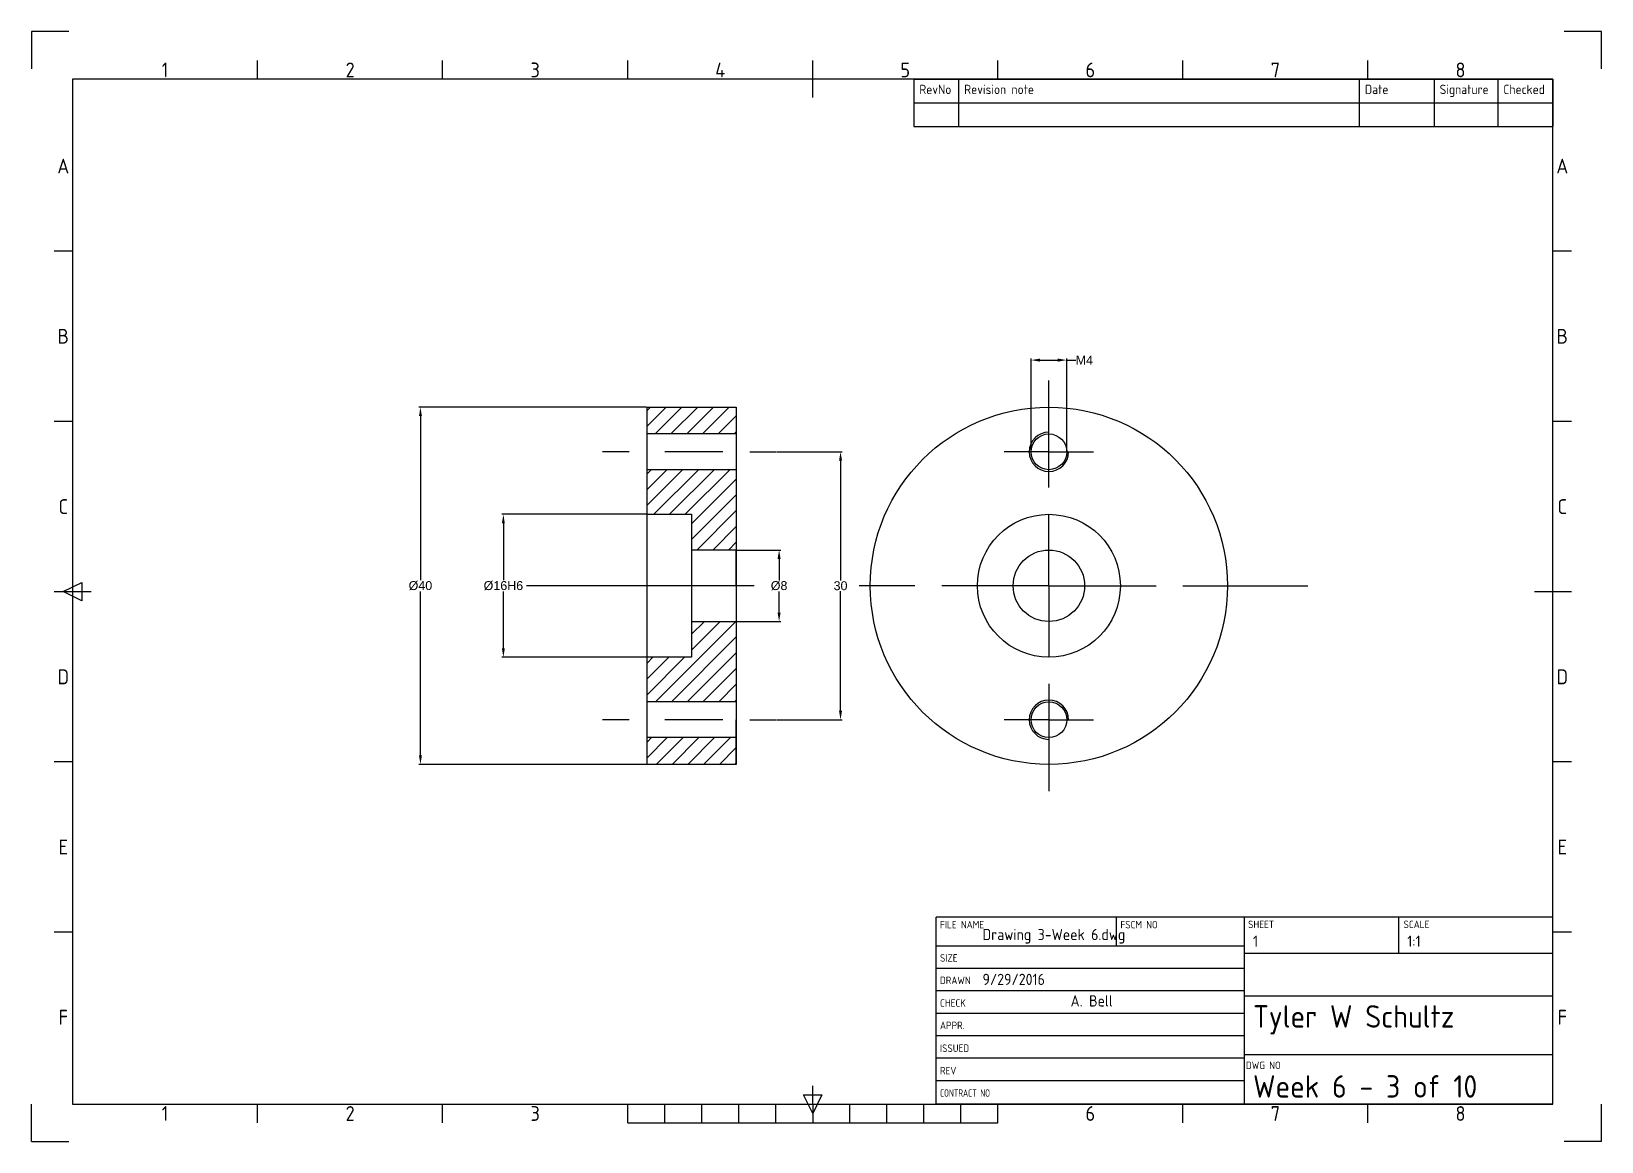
# Paper-space layout 'ISO A3 Title Block' of a CAD drawing. Header units: millimetres. Extents: x 0 to 420, y 0 to 297.
# The model-space entities are those that its viewports show. They can reach past a viewport. Long polylines and large blocks are cut down to what shows.
import ezdxf
from ezdxf.enums import TextEntityAlignment as Align

# ---------------------------------------------------------------- set-up
doc = ezdxf.new("R2010")
doc.units = ezdxf.units.MM
doc.header["$MEASUREMENT"] = 0
for name, color, linetype in [('DIMS', 6, 'Continuous'), ('Guide Lines', 1, 'Continuous'), ('Through Lines', 50, 'Continuous'), ('Title Block', 7, 'Continuous')]:
    doc.layers.add(name, color=color, linetype=linetype)
doc.styles.add('ACISOTS', font='isocp.shx', dxfattribs={"height": 1})
doc.styles.add('ISO Proportional', font='isocp.shx')
doc.styles.get("Standard").update_dxf_attribs({"font": 'arial.ttf', "height": 1})
doc.dimstyles.get("Standard").update_dxf_attribs({"dimtxt": 1, "dimasz": 1, "dimexe": 0.18, "dimexo": 0.0625, "dimgap": 0.09, "dimtad": 0, "dimtih": 1, "dimtoh": 1, "dimdec": 0, "dimzin": 0, "dimdsep": 46, "dimtxsty": 'Standard', "dimcen": 0.09, "dimadec": 0, "dimazin": 0, "dimtfac": 1, "dimtdec": 0, "dimtofl": 0, "dimtmove": 0, "dimatfit": 3, "dimfxl": 1, "dimtolj": 1, "dimtzin": 0, "dimarcsym": 0})

# ---------------------------------------------------------------- blocks, each defined once
blk = doc.blocks.new('*T15')
at = {"layer": 'Title Block', "color": 0, "lineweight": -2}
for p, q in [((0, 0), (12, 0)), ((0, 0), (0, -6.33)), ((12, 0), (119.19, 0)), ((12, 0), (12, -6.33)), ((119.19, 0), (139.19, 0)), ((119.19, 0), (119.19, -6.33)), ((139.19, 0), (156.21, 0)), ((139.19, 0), (139.19, -6.33)), ((156.21, 0), (171, 0)), ((156.21, 0), (156.21, -6.33)), ((171, 0), (171, -6.33)), ((0, -6.33), (12, -6.33)), ((0, -6.33), (0, -12.67)), ((12, -6.33), (119.19, -6.33)), ((12, -6.33), (12, -12.67)), ((119.19, -6.33), (139.19, -6.33)), ((119.19, -6.33), (119.19, -12.67)), ((139.19, -6.33), (156.21, -6.33)), ((139.19, -6.33), (139.19, -12.67)), ((156.21, -6.33), (171, -6.33)), ((156.21, -6.33), (156.21, -12.67)), ((171, -6.33), (171, -12.67)), ((0, -12.67), (12, -12.67)), ((12, -12.67), (119.19, -12.67)), ((119.19, -12.67), (139.19, -12.67)), ((139.19, -12.67), (156.21, -12.67)), ((156.21, -12.67), (171, -12.67))]:
    blk.add_line(p, q, dxfattribs=at)
at = {"layer": 'Title Block', "color": 0, "char_height": 2.5, "attachment_point": 1, "style": 'ISO Proportional'}
for s, insert, width in [('RevNo', (1.5, -1.5), 9), ('Revision note', (13.5, -1.5), 104.1871), ('Date', (120.69, -1.5), 17), ('Signature', (140.69, -1.5), 14.0204), ('Checked', (157.71, -1.5), 11.7925)]:
    blk.add_mtext(s, dxfattribs=dict(at, insert=insert, width=width))
blk = doc.blocks.new('Title Block')
at = {"layer": 'Title Block'}
for p, q in [((0, 297), (0, 287)), ((10, 297), (0, 297)), ((420, 297), (410, 297)), ((420, 287), (420, 297)), ((60.5, 284.23), (60.5, 289.18)), ((110, 284.23), (110, 289.18)), ((159.5, 284.23), (159.5, 289.18)), ((209, 279.28), (209, 289.18)), ((258.5, 284.23), (258.5, 289.18)), ((308, 284.23), (308, 289.18)), ((357.5, 284.23), (357.5, 289.18)), ((407, 284.23), (11, 284.23)), ((11, 284.23), (11, 10)), ((407, 10), (407, 284.23)), ((11, 238.19), (6.05, 238.19)), ((411.95, 238.19), (407, 238.19)), ((11, 192.66), (6.05, 192.66)), ((411.95, 192.66), (407, 192.66)), ((6.05, 147.12), (15.95, 147.12)), ((8.52, 147.12), (13.47, 149.59)), ((13.47, 144.64), (8.52, 147.12)), ((13.47, 149.59), (13.47, 144.64)), ((402.05, 147.12), (411.95, 147.12)), ((11, 101.58), (6.05, 101.58)), ((411.95, 101.58), (407, 101.58)), ((407, 60), (242, 60)), ((242, 10), (242, 60)), ((290.14, 60), (290.14, 52.38)), ((324.5, 10), (324.5, 60)), ((365.75, 50.35), (365.75, 60)), ((407, 10), (407, 60)), ((11, 56.03), (6.05, 56.03)), ((411.95, 56.03), (407, 56.03)), ((242, 52.38), (324.5, 52.38)), ((242, 46.38), (324.5, 46.38)), ((407, 50.35), (324.5, 50.35)), ((242, 40.38), (324.5, 40.38)), ((324.5, 39.01), (407, 39.01)), ((242, 34.38), (324.5, 34.38)), ((242, 28.38), (324.5, 28.38)), ((242, 22.38), (324.5, 22.38)), ((324.5, 23.29), (407, 23.29)), ((209, 10), (209, 14.95)), ((242, 16.38), (324.5, 16.38)), ((0, 0), (0, 10)), ((11, 10), (407, 10)), ((60.5, 5.05), (60.5, 10)), ((110, 5.05), (110, 10)), ((159.5, 5.05), (159.5, 10)), ((169.4, 5.05), (169.4, 10)), ((179.3, 5.05), (179.3, 10)), ((189.2, 5.05), (189.2, 10)), ((199.1, 5.05), (199.1, 10)), ((206.53, 12.47), (211.47, 12.47)), ((209, 7.52), (206.53, 12.47)), ((211.47, 12.47), (209, 7.52)), ((209, 10), (209, 5.05)), ((218.9, 5.05), (218.9, 10)), ((228.8, 5.05), (228.8, 10)), ((238.7, 5.05), (238.7, 10)), ((407, 10), (242, 10)), ((248.6, 5.05), (248.6, 10)), ((258.5, 5.05), (258.5, 10)), ((308, 5.05), (308, 10)), ((357.5, 5.05), (357.5, 10)), ((420, 0), (420, 10)), ((159.5, 5.05), (258.5, 5.05)), ((0, 0), (10, 0)), ((420, 0), (410, 0))]:
    blk.add_line(p, q, dxfattribs=at)
blk.add_blockref('*T15', (236, 284.23))
at = {"layer": 'Title Block', "style": 'ISO Proportional'}
for s, p in [('1', (35.75, 286.7)), ('2', (85.25, 286.7)), ('3', (134.75, 286.7)), ('4', (184.25, 286.7)), ('5', (233.75, 286.7)), ('6', (283.25, 286.7)), ('7', (332.75, 286.7)), ('8', (382.25, 286.7)), ('A', (8.52, 260.96)), ('A', (409.48, 260.96)), ('B', (8.52, 215.43)), ('B', (409.48, 215.43)), ('C', (8.52, 169.88)), ('C', (409.48, 169.88)), ('D', (8.52, 124.34)), ('D', (409.48, 124.34)), ('E', (8.52, 78.8)), ('E', (409.48, 78.8)), ('F', (8.52, 33.27)), ('F', (409.48, 33.27)), ('1', (35.75, 7.52)), ('2', (85.25, 7.52)), ('3', (134.75, 7.52)), ('6', (283.25, 7.52)), ('7', (332.75, 7.52)), ('8', (382.25, 7.52))]:
    blk.add_text(s, height=3.96, dxfattribs=at).set_placement(p, align=Align.MIDDLE)
at = {"layer": 'Title Block', "lineweight": 25, "style": 'ACISOTS'}
for s, p in [('FILE NAME', (243.03, 57.04)), ('FSCM NO', (291.3, 57.04)), ('SHEET', (325.45, 57.11)), ('SCALE', (367.03, 57.11)), ('SIZE', (243.03, 48.14)), ('DRAWN', (243.03, 42.14)), ('CHECK', (243.03, 36.05)), ('APPR.', (243.03, 30.08)), ('ISSUED', (243.03, 23.99)), ('REV', (243.03, 17.99))]:
    blk.add_text(s, height=2, dxfattribs=at).set_placement(p)
at = {"layer": 'Title Block', "lineweight": 25, "style": 'ACISOTS', "width": 0.683519}
blk.add_text('CONTRACT NO', height=2, dxfattribs=at).set_placement((243.03, 11.99))
at = {"layer": 'Title Block', "insert": (324.88, 21.41), "char_height": 2, "width": 8.8, "attachment_point": 1, "style": 'ACISOTS'}
blk.add_mtext('DWG NO', dxfattribs=at)
at = {"layer": 'Title Block', "lineweight": 35, "style": 'ACISOTS'}
for tag, p, height in [('FILE_NAME', (254.41, 53.9), 3), ('FSCM_NO', (293.68, 53.04), 3), ('SHEET', (326.77, 52.11), 3), ('SCALE', (368.02, 52.11), 3), ('SIZE', (254.7, 48.23), 3), ('DESIGN_ACTIVITY', (328.79, 43.14), 3.5), ('CHECK_DATE', (254.41, 41.9), 3), ('CHECK_DATE', (254.7, 36.14), 3), ('CHECKED_BY', (277.96, 36.14), 3), ('SHEETNAME', (326.77, 30.48), 6), ('APPROVAL_DATE', (254.7, 30.17), 3), ('APPROVED_BY', (277.96, 30.17), 3), ('ISSUE_DATE', (254.7, 24.08), 3), ('ISSUED_BY', (277.96, 24.08), 3), ('DRAWING_SUBTITLE', (328.79, 25.44), 3), ('REVISION', (254.7, 18.08), 3), ('SHEETNUMBER-NAME', (326.77, 11.76), 6), ('CONTRACT_NO', (254.7, 12.08), 3.5)]:
    blk.add_attdef(tag, p, '', height=height, dxfattribs=at)
blk = doc.blocks.new('*D7')
at = {"layer": 'Defpoints', "color": 0, "transparency": 16777216}
for p in [(52, 47.77), (48, 37.5), (52, 37.5)]:
    blk.add_point(p, dxfattribs=at)
at = {"layer": 'DIMS', "color": 0, "lineweight": -2, "transparency": 16777216}
for p, q in [((48, 37.56), (48, 47.95)), ((49, 47.77), (51, 47.77)), ((52, 37.56), (52, 47.95)), ((52, 47.77), (53, 47.77))]:
    blk.add_line(p, q, dxfattribs=at)
at = {"layer": 'DIMS', "color": 0, "transparency": 16777216}
for points in [[(49, 47.94), (49, 47.6), (48, 47.77)], [(51, 47.94), (51, 47.6), (52, 47.77)]]:
    blk.add_solid(points, dxfattribs=at)
at = {"layer": 'DIMS', "color": 0, "transparency": 16777216, "insert": (53.97, 47.77), "char_height": 1, "attachment_point": 5}
blk.add_mtext('\\A1;M4', dxfattribs=at)
blk = doc.blocks.new('*D8')
at = {"layer": 'Defpoints', "color": 0, "transparency": 16777216}
for p in [(19.5, 37.5), (19.5, 7.5), (26.67, 7.5)]:
    blk.add_point(p, dxfattribs=at)
at = {"layer": 'DIMS', "color": 0, "lineweight": -2, "transparency": 16777216}
for p, q in [((19.56, 37.5), (26.85, 37.5)), ((26.67, 36.5), (26.67, 23.1)), ((26.67, 8.5), (26.67, 21.9)), ((19.56, 7.5), (26.85, 7.5))]:
    blk.add_line(p, q, dxfattribs=at)
at = {"layer": 'DIMS', "color": 0, "transparency": 16777216}
for points in [[(26.5, 36.5), (26.84, 36.5), (26.67, 37.5)], [(26.5, 8.5), (26.84, 8.5), (26.67, 7.5)]]:
    blk.add_solid(points, dxfattribs=at)
at = {"layer": 'DIMS', "color": 0, "transparency": 16777216, "insert": (26.67, 22.5), "char_height": 1, "attachment_point": 5}
blk.add_mtext('\\A1;30', dxfattribs=at)
blk = doc.blocks.new('*D9')
at = {"layer": 'Defpoints', "color": 0, "transparency": 16777216}
for p in [(15, 26.5), (15, 18.5), (19.79, 18.5)]:
    blk.add_point(p, dxfattribs=at)
at = {"layer": 'DIMS', "color": 0, "lineweight": -2, "transparency": 16777216}
for p, q in [((15.06, 26.5), (19.97, 26.5)), ((19.79, 25.5), (19.79, 23.13)), ((19.79, 19.5), (19.79, 21.87)), ((15.06, 18.5), (19.97, 18.5))]:
    blk.add_line(p, q, dxfattribs=at)
at = {"layer": 'DIMS', "color": 0, "transparency": 16777216}
for points in [[(19.62, 25.5), (19.96, 25.5), (19.79, 26.5)], [(19.62, 19.5), (19.96, 19.5), (19.79, 18.5)]]:
    blk.add_solid(points, dxfattribs=at)
at = {"layer": 'DIMS', "color": 0, "transparency": 16777216, "insert": (19.79, 22.5), "char_height": 1, "attachment_point": 5}
blk.add_mtext('\\A1;%%C8', dxfattribs=at)
blk = doc.blocks.new('*D10')
at = {"layer": 'Defpoints', "color": 0, "transparency": 16777216}
for p in [(5, 30.5), (-11.08, 14.5), (5, 14.5)]:
    blk.add_point(p, dxfattribs=at)
at = {"layer": 'DIMS', "color": 0, "lineweight": -2, "transparency": 16777216}
for p, q in [((4.94, 30.5), (-11.26, 30.5)), ((-11.08, 29.5), (-11.08, 23.13)), ((-11.08, 15.5), (-11.08, 21.87)), ((4.94, 14.5), (-11.26, 14.5))]:
    blk.add_line(p, q, dxfattribs=at)
at = {"layer": 'DIMS', "color": 0, "transparency": 16777216}
for points in [[(-11.25, 29.5), (-10.92, 29.5), (-11.08, 30.5)], [(-11.25, 15.5), (-10.92, 15.5), (-11.08, 14.5)]]:
    blk.add_solid(points, dxfattribs=at)
at = {"layer": 'DIMS', "color": 0, "transparency": 16777216, "insert": (-11.08, 22.5), "char_height": 1, "attachment_point": 5}
blk.add_mtext('\\A1;%%C16H6', dxfattribs=at)
blk = doc.blocks.new('*D11')
at = {"layer": 'Defpoints', "color": 0, "transparency": 16777216}
for p in [(5, 42.5), (-20.37, 2.5), (5, 2.5)]:
    blk.add_point(p, dxfattribs=at)
at = {"layer": 'DIMS', "color": 0, "lineweight": -2, "transparency": 16777216}
for p, q in [((4.94, 42.5), (-20.55, 42.5)), ((-20.37, 41.5), (-20.37, 23.13)), ((-20.37, 3.5), (-20.37, 21.87)), ((4.94, 2.5), (-20.55, 2.5))]:
    blk.add_line(p, q, dxfattribs=at)
at = {"layer": 'DIMS', "color": 0, "transparency": 16777216}
for points in [[(-20.53, 41.5), (-20.2, 41.5), (-20.37, 42.5)], [(-20.53, 3.5), (-20.2, 3.5), (-20.37, 2.5)]]:
    blk.add_solid(points, dxfattribs=at)
at = {"layer": 'DIMS', "color": 0, "transparency": 16777216, "insert": (-20.37, 22.5), "char_height": 1, "attachment_point": 5}
blk.add_mtext('\\A1;%%C40', dxfattribs=at)

msp = doc.modelspace()

# ---------------------------------------------------------------- hatches: boundary and pattern name
h = msp.add_hatch()
h.set_pattern_fill('ANSI31', color=256, scale=10)
h.paths.add_polyline_path([(15, 42.5), (5, 42.5), (5, 39.5), (15, 39.5)])
h.paths.add_polyline_path([(15, 35.5), (5, 35.5), (5, 30.5), (10, 30.5), (10, 26.5), (15, 26.5)])
h.paths.add_polyline_path([(15, 18.5), (10, 18.5), (10, 14.5), (5, 14.5), (5, 9.5), (15, 9.5)])
h.paths.add_polyline_path([(15, 5.5), (5, 5.5), (5, 2.5), (15, 2.5)])

# ---------------------------------------------------------------- linework, layer by layer
for p, q in [((5, 2.5), (5, 42.5)), ((5, 42.5), (15, 42.5)), ((15, 42.5), (15, 2.5)), ((15, 42.5), (15, 37.5)), ((15, 39.5), (5, 39.5)), ((15, 35.5), (5, 35.5)), ((5, 30.5), (10, 30.5)), ((10, 30.5), (10, 14.5)), ((15, 26.5), (10, 26.5)), ((10, 26.5), (10, 18.5)), ((15, 22.5), (15, 26.5)), ((10, 18.5), (15, 18.5)), ((10, 14.5), (5, 14.5)), ((15, 9.5), (5, 9.5)), ((15, 2.5), (15, 7.5)), ((15, 5.5), (5, 5.5)), ((15, 2.5), (5, 2.5))]:
    msp.add_line(p, q)
for centre, radius in [((50, 22.5), 20), ((50, 37.5), 2), ((50, 22.5), 8), ((50, 22.5), 4), ((50, 7.5), 2)]:
    msp.add_circle(centre, radius)
for centre, start, end in [((50, 37.5), 90, 0), ((50, 7.5), 0, 270)]:
    msp.add_arc(centre, 2.2, start, end)
at = {"layer": 'Guide Lines'}
for p, q in [((50, 33.5), (50, 45.5)), ((50, 22.5), (50, 30.5)), ((17, 22.5), (-8.5, 22.5)), ((35, 22.5), (28.75, 22.5)), ((35, 22.5), (35, 22.5)), ((50, 22.5), (38, 22.5)), ((50, 22.5), (62, 22.5)), ((50, 22.5), (50, 14.5)), ((65, 22.5), (79, 22.5)), ((50, 11.5), (50, -0.5))]:
    msp.add_line(p, q, dxfattribs=at)
at = {"layer": 'Through Lines'}
for p, q in [((3, 37.5), (0, 37.5)), ((13.5, 37.5), (7, 37.5)), ((16.5, 37.5), (19.5, 37.5)), ((50, 37.5), (45, 37.5)), ((50, 37.5), (55, 37.5)), ((3, 7.5), (0, 7.5)), ((13.5, 7.5), (7, 7.5)), ((16.5, 7.5), (19.5, 7.5)), ((50, 7.5), (45, 7.5)), ((50, 7.5), (55, 7.5))]:
    msp.add_line(p, q, dxfattribs=at)

# ---------------------------------------------------------------- dimensions: what is measured, and where the dimension line sits
at = {"layer": 'DIMS'}
dim = msp.add_linear_dim(base=(52, 47.77), p1=(48, 37.5), p2=(52, 37.5), text='M4', dimstyle='Standard', dxfattribs=at)
dim.commit()
dim.dimension.update_dxf_attribs({"geometry": '*D7', "text_midpoint": (53.97, 47.77)})
for base, p1, p2, text, picture, middle in [((-20.37, 2.5), (5, 42.5), (5, 2.5), '%%C<>', '*D11', (-20.37, 22.5)), ((-11.08, 14.5), (5, 30.5), (5, 14.5), '%%C16H6', '*D10', (-11.08, 22.5)), ((19.79, 18.5), (15, 26.5), (15, 18.5), '%%C<>', '*D9', (19.79, 22.5))]:
    dim = msp.add_linear_dim(base=base, p1=p1, p2=p2, angle=90, text=text, dimstyle='Standard', dxfattribs=at)
    dim.commit()
    dim.dimension.update_dxf_attribs({"geometry": picture, "text_midpoint": middle})
dim = msp.add_linear_dim(base=(26.67, 7.5), p1=(19.5, 37.5), p2=(19.5, 7.5), angle=90, dimstyle='Standard', dxfattribs=at)
dim.commit()
dim.dimension.update_dxf_attribs({"geometry": '*D8', "text_midpoint": (26.67, 22.5)})

psp = doc.layouts.new('ISO A3 Title Block')

# ---------------------------------------------------------------- block references
ref = psp.add_blockref('Title Block', (0, 0))
ref.add_attrib('SHEETNAME', 'Tyler W Schultz', (326.77, 30.48), dxfattribs={"layer": 'Title Block', "lineweight": 35, "height": 6, "style": 'ACISOTS'})
ref.add_attrib('SHEETNUMBER-NAME', 'Week 6 - 3 of 10', (326.77, 11.76), dxfattribs={"layer": 'Title Block', "lineweight": 35, "height": 6, "style": 'ACISOTS'})
ref.add_attrib('SCALE', '1:1', (368.02, 52.11), dxfattribs={"layer": 'Title Block', "lineweight": 35, "height": 3, "style": 'ACISOTS'})
ref.add_attrib('SHEET', '1', (326.77, 52.11), dxfattribs={"layer": 'Title Block', "lineweight": 35, "height": 3, "style": 'ACISOTS'})
ref.add_attrib('FILE_NAME', 'Drawing 3-Week 6.dwg', (254.41, 53.9), dxfattribs={"layer": 'Title Block', "lineweight": 35, "height": 3, "style": 'ACISOTS'})
ref.add_attrib('CHECK_DATE', '9/29/2016', (254.41, 41.9), dxfattribs={"layer": 'Title Block', "lineweight": 35, "height": 3, "style": 'ACISOTS'})
ref.add_attrib('CHECKED_BY', 'A. Bell', (277.96, 36.14), dxfattribs={"layer": 'Title Block', "lineweight": 35, "height": 3, "style": 'ACISOTS'})

# ---------------------------------------------------------------- viewports
at = {"layer": 'DIMS'}
psp.add_viewport(center=(209, 147.12), size=(396, 274.23), view_center_point=(23.56, 21.84), view_height=114.7925, dxfattribs=at)

doc.saveas('drawing.dxf')
